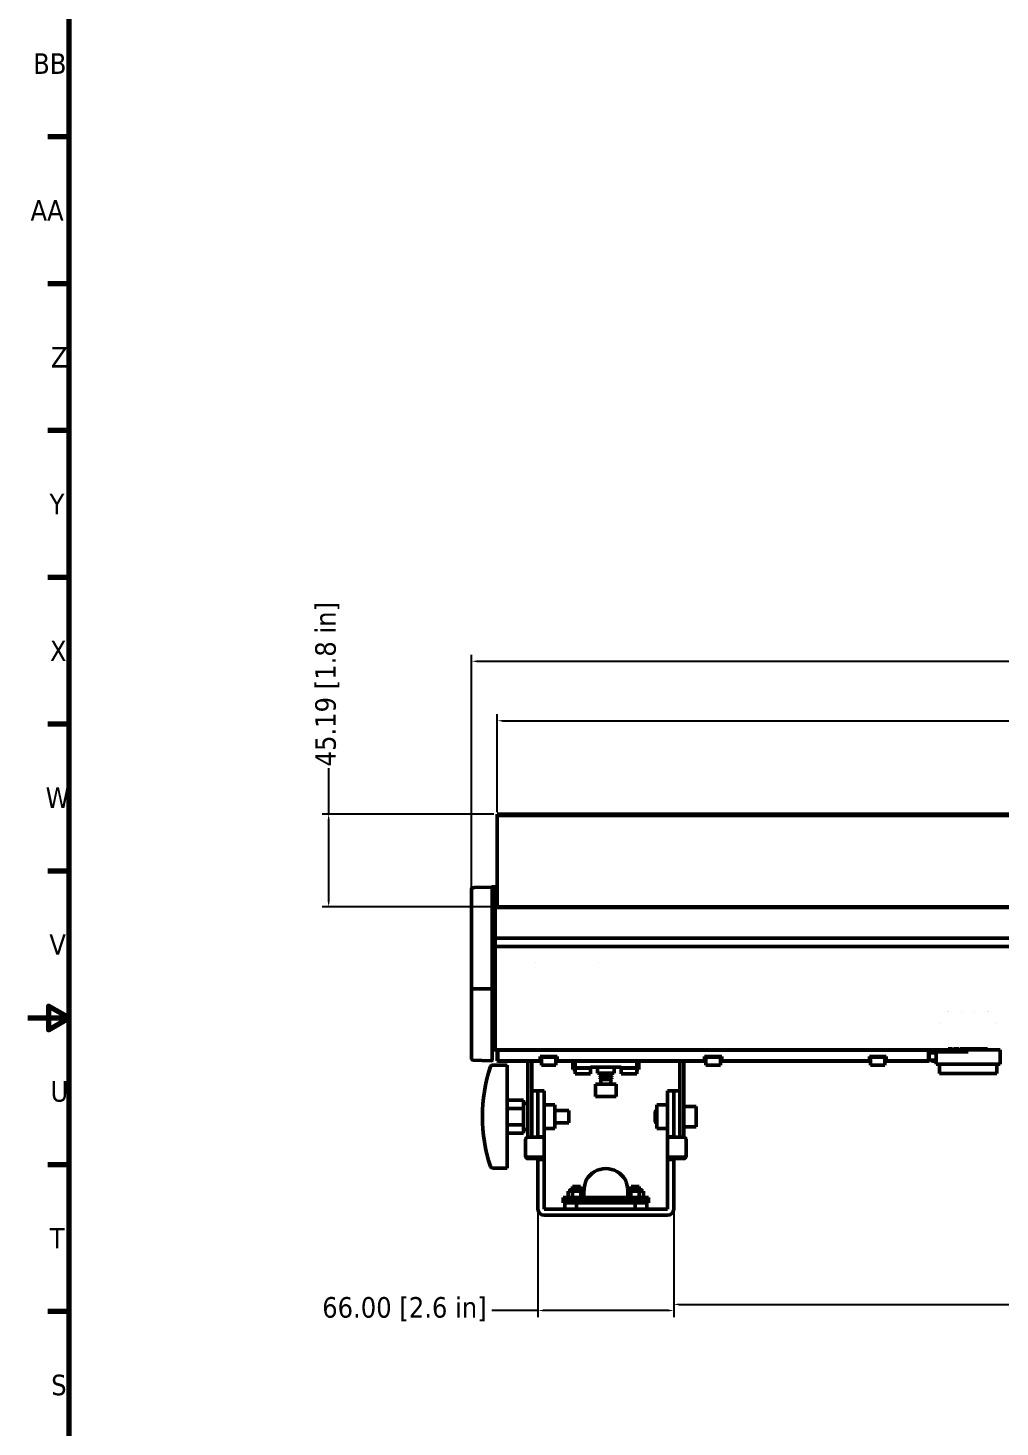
# Model space of a CAD drawing. Header units: millimetres. Extents: x 0 to 3000, y 0 to 3000.
# Drawn here: x 0 to 473, y 1301 to 1982 of the extents above; entities that cross this region are included whole.
import ezdxf

# ---------------------------------------------------------------- set-up
doc = ezdxf.new("R2010")
doc.units = ezdxf.units.MM
for name, color, linetype, lineweight in [('Border (ANSI)', 7, 'Continuous', 70), ('Dimension (ANSI)', 7, 'Continuous', 25), ('Visible (ANSI)', 7, 'Continuous', 50)]:
    doc.layers.add(name, color=color, linetype=linetype, lineweight=lineweight)
doc.styles.add('Note Text (ANSI)', font='tahoma.ttf')
doc.dimstyles.new('Default - mm (ANSI)', dxfattribs={"dimtxt": 10, "dimasz": 2.5, "dimexe": 3.175, "dimexo": 1.6002, "dimgap": 0.8, "dimtad": 0, "dimtoh": 1, "dimrnd": 1e-08, "dimzin": 4, "dimdsep": 46, "dimtxsty": 'Note Text (ANSI)', "dimcen": 0.09, "dimdle": 10, "dimclrd": 256, "dimclre": 256, "dimclrt": 256, "dimadec": 1, "dimazin": 1, "dimtfac": 0.3048, "dimtofl": 0, "dimtmove": 0, "dimatfit": 3, "dimfxl": 1, "dimtolj": 1, "dimtzin": 4, "dimlwd": -1, "dimlwe": -1, "dimarcsym": 0})

# ---------------------------------------------------------------- blocks, each defined once
blk = doc.blocks.new('Borders Default Border')
at = {"layer": 'Border (ANSI)'}
for p, q in [((20, 1928.57), (9.6, 1928.57)), ((20, 1857.14), (9.6, 1857.14)), ((20, 1785.71), (9.6, 1785.71)), ((20, 1714.29), (9.6, 1714.29)), ((20, 1642.86), (9.6, 1642.86)), ((20, 1571.43), (9.6, 1571.43)), ((20, 1428.57), (9.6, 1428.57)), ((20, 1357.14), (9.6, 1357.14))]:
    blk.add_line(p, q, dxfattribs=at)
at = {"layer": 'Border (ANSI)', "flags": 128}
for points in [[(20, 20), (20, 2980), (2980, 2980), (2980, 20), (20, 20)], [(0, 1500), (20, 1500), (10, 1505.77), (10, 1494.23), (20, 1500)]]:
    blk.add_lwpolyline(points, dxfattribs=at)
at = {"layer": 'Border (ANSI)', "char_height": 10, "attachment_point": 7, "style": 'Note Text (ANSI)'}
for s, insert in [('BB', (2.5, 1959.29)), ('AA', (1.22, 1887.86)), ('Z', (11.15, 1816.43)), ('Y', (10.48, 1745)), ('X', (10.66, 1673.57)), ('W', (8.58, 1602.14)), ('V', (10.38, 1530.71)), ('U', (10.97, 1459.08)), ('T', (10.57, 1387.86)), ('S', (11.28, 1316.25))]:
    blk.add_mtext(s, dxfattribs=dict(at, insert=insert))
blk = doc.blocks.new('*D10')
at = {"layer": 'Defpoints', "color": 0, "transparency": 16777216}
for p in [(1243.24, 1673.51), (215.74, 1555.46), (1243.24, 1547.46)]:
    blk.add_point(p, dxfattribs=at)
at = {"layer": 'Dimension (ANSI)', "transparency": 16777216}
for p, q in [((215.74, 1557.06), (215.74, 1676.68)), ((1243.24, 1549.06), (1243.24, 1676.68)), ((218.24, 1673.51), (677.08, 1673.51)), ((1240.74, 1673.51), (781.89, 1673.51))]:
    blk.add_line(p, q, dxfattribs=at)
for points in [[(218.24, 1673.92), (218.24, 1673.09), (215.74, 1673.51)], [(1240.74, 1673.92), (1240.74, 1673.09), (1243.24, 1673.51)]]:
    blk.add_solid(points, dxfattribs=at)
at = {"layer": 'Dimension (ANSI)', "transparency": 16777216, "insert": (677.88, 1680.05), "char_height": 10, "attachment_point": 1, "style": 'Note Text (ANSI)'}
blk.add_mtext('\\A1;1027.50 [40.5 in]', dxfattribs=at)
blk = doc.blocks.new('*D11')
at = {"layer": 'Defpoints', "color": 0, "transparency": 16777216}
for p in [(248.04, 1406.98), (314.04, 1406.98), (314.04, 1357.65)]:
    blk.add_point(p, dxfattribs=at)
at = {"layer": 'Dimension (ANSI)', "transparency": 16777216}
for p, q in [((248.04, 1405.38), (248.04, 1354.48)), ((314.04, 1405.38), (314.04, 1354.48)), ((248.04, 1357.65), (225.52, 1357.65)), ((311.54, 1357.65), (250.54, 1357.65))]:
    blk.add_line(p, q, dxfattribs=at)
for points in [[(250.54, 1358.07), (250.54, 1357.24), (248.04, 1357.65)], [(311.54, 1358.07), (311.54, 1357.24), (314.04, 1357.65)]]:
    blk.add_solid(points, dxfattribs=at)
at = {"layer": 'Dimension (ANSI)', "transparency": 16777216, "insert": (143.09, 1364.2), "char_height": 10, "attachment_point": 1, "style": 'Note Text (ANSI)'}
blk.add_mtext('\\A1;66.00 [2.6 in]', dxfattribs=at)
blk = doc.blocks.new('*D12')
at = {"layer": 'Defpoints', "color": 0, "transparency": 16777216}
for p in [(314.04, 1414.13), (1129.24, 1407.48), (1129.24, 1360.64)]:
    blk.add_point(p, dxfattribs=at)
at = {"layer": 'Dimension (ANSI)', "transparency": 16777216}
for p, q in [((314.04, 1412.53), (314.04, 1357.47)), ((1129.24, 1405.88), (1129.24, 1357.47)), ((316.54, 1360.64), (672.47, 1360.64)), ((1126.74, 1360.64), (770.8, 1360.64))]:
    blk.add_line(p, q, dxfattribs=at)
for points in [[(316.54, 1361.06), (316.54, 1360.22), (314.04, 1360.64)], [(1126.74, 1361.06), (1126.74, 1360.22), (1129.24, 1360.64)]]:
    blk.add_solid(points, dxfattribs=at)
at = {"layer": 'Dimension (ANSI)', "transparency": 16777216, "insert": (673.27, 1367.18), "char_height": 10, "attachment_point": 1, "style": 'Note Text (ANSI)'}
blk.add_mtext('\\A1;815.20 [32.1 in]', dxfattribs=at)
blk = doc.blocks.new('*D13')
at = {"layer": 'Defpoints', "color": 0, "transparency": 16777216}
for p in [(1226.24, 1644.56), (228.24, 1598.56), (1226.24, 1598.56)]:
    blk.add_point(p, dxfattribs=at)
at = {"layer": 'Dimension (ANSI)', "transparency": 16777216}
for p, q in [((228.24, 1600.16), (228.24, 1647.73)), ((1226.24, 1600.16), (1226.24, 1647.73)), ((230.74, 1644.56), (678.05, 1644.56)), ((1223.74, 1644.56), (776.42, 1644.56))]:
    blk.add_line(p, q, dxfattribs=at)
for points in [[(230.74, 1644.97), (230.74, 1644.14), (228.24, 1644.56)], [(1223.74, 1644.97), (1223.74, 1644.14), (1226.24, 1644.56)]]:
    blk.add_solid(points, dxfattribs=at)
at = {"layer": 'Dimension (ANSI)', "transparency": 16777216, "insert": (678.85, 1651.1), "char_height": 10, "attachment_point": 1, "style": 'Note Text (ANSI)'}
blk.add_mtext('\\A1;998.00 [39.3 in]', dxfattribs=at)
blk = doc.blocks.new('*D18')
at = {"layer": 'Defpoints', "color": 0, "transparency": 16777216}
for p in [(228.24, 1599.2), (146.24, 1554), (228.24, 1554)]:
    blk.add_point(p, dxfattribs=at)
at = {"layer": 'Dimension (ANSI)', "transparency": 16777216}
for p, q in [((146.24, 1599.2), (146.24, 1621.56)), ((226.64, 1599.2), (143.06, 1599.2)), ((146.24, 1556.5), (146.24, 1596.7)), ((226.64, 1554), (143.06, 1554))]:
    blk.add_line(p, q, dxfattribs=at)
for points in [[(145.82, 1596.7), (146.65, 1596.7), (146.24, 1599.2)], [(145.82, 1556.5), (146.65, 1556.5), (146.24, 1554)]]:
    blk.add_solid(points, dxfattribs=at)
at = {"layer": 'Dimension (ANSI)', "transparency": 16777216, "insert": (139.69, 1622.36), "char_height": 10, "attachment_point": 1, "rotation": 90, "style": 'Note Text (ANSI)'}
blk.add_mtext('\\A1;45.19 [1.8 in]', dxfattribs=at)

msp = doc.modelspace()

# ---------------------------------------------------------------- linework, layer by layer
at = {"layer": 'Visible (ANSI)'}
for p, q in [((228.2356, 1598.5566), (228.2356, 1599.1955)), ((228.2356, 1599.1955), (1226.2356, 1599.1955)), ((228.2356, 1555.2302), (228.2356, 1598.5566)), ((1226.2356, 1598.5566), (228.2356, 1598.5566)), ((216.9811, 1563.3738), (225.2181, 1563.6614)), ((225.7356, 1563.564), (225.7356, 1563.8454)), ((227.2356, 1563.8454), (225.7356, 1563.8454)), ((225.7356, 1561.7114), (225.7356, 1563.564)), ((225.7356, 1553.7895), (225.7356, 1561.7114)), ((227.2356, 1563.8454), (227.2356, 1563.6112)), ((228.2356, 1563.7281), (227.2356, 1563.7281)), ((227.2356, 1563.592), (227.2356, 1563.6112)), ((227.2356, 1563.5123), (227.2356, 1563.592)), ((227.2356, 1563.5123), (227.2356, 1561.7114)), ((227.2356, 1561.7114), (227.2356, 1553.7895)), ((215.7356, 1555.4566), (215.7356, 1557.6933)), ((215.7356, 1514.2707), (215.7356, 1555.4566)), ((225.7356, 1498.4795), (225.7356, 1553.7895)), ((228.2356, 1556.8052), (227.2356, 1556.8052)), ((227.2356, 1553.805), (1227.2356, 1553.805)), ((227.2356, 1553.7895), (227.2356, 1498.4795)), ((228.2356, 1554.005), (228.2356, 1555.2302)), ((228.2356, 1554.005), (228.2356, 1553.8049)), ((1226.2356, 1554.005), (228.2356, 1554.005)), ((1227.2356, 1538.7827), (227.2356, 1538.7827)), ((1227.2356, 1534.7255), (227.2356, 1534.7255)), ((247.0401, 1527.1701), (247.0401, 1527.1702)), ((277.4311, 1527.1702), (277.4311, 1527.1702)), ((215.7356, 1514.2707), (215.7356, 1498.3005)), ((216.2181, 1514.21), (225.2181, 1514.1717)), ((215.7356, 1498.3005), (215.7356, 1494.8995)), ((225.7356, 1498.4795), (225.7356, 1498.1395)), ((225.7356, 1498.1395), (225.7356, 1494.8895)), ((227.2356, 1498.1395), (227.2356, 1498.4795)), ((227.2356, 1494.8895), (227.2356, 1498.1395)), ((227.7356, 1502.9664), (227.7356, 1502.9664)), ((447.393, 1502.9664), (447.393, 1502.9664)), ((447.893, 1502.9664), (447.893, 1502.9664)), ((454.0856, 1502.9664), (454.0856, 1502.9664)), ((460.3856, 1502.9664), (460.3856, 1502.9664)), ((466.5782, 1502.9664), (466.5782, 1502.9664)), ((467.0782, 1502.9664), (467.0782, 1502.9664)), ((215.7356, 1485.369), (215.7356, 1494.8995)), ((225.7356, 1494.6195), (225.7356, 1494.8895)), ((225.7356, 1491.2995), (225.7356, 1494.6195)), ((225.7356, 1491.0095), (225.7356, 1491.2995)), ((225.7356, 1491.0095), (225.7356, 1487.6895)), ((227.2356, 1494.8895), (227.2356, 1494.6195)), ((227.2356, 1494.6195), (227.2356, 1491.2995)), ((227.2356, 1491.2995), (227.2356, 1491.0095)), ((227.2356, 1487.7064), (227.2356, 1491.0095)), ((443.2356, 1497.3624), (443.2356, 1497.3623)), ((471.2356, 1497.3624), (471.2356, 1497.3623)), ((225.7356, 1487.6895), (225.7356, 1485.4795)), ((225.7356, 1484.6033), (225.7356, 1485.4795)), ((225.7356, 1484.6033), (225.7356, 1480.4778)), ((227.2356, 1484.4795), (225.7356, 1484.4795)), ((227.2356, 1487.6915), (227.2356, 1487.7064)), ((227.2356, 1487.6915), (227.2356, 1485.4795)), ((227.2356, 1484.8639), (227.2356, 1485.4795)), ((227.2356, 1484.8639), (227.2356, 1484.4795)), ((441.7356, 1484.4795), (227.2356, 1484.4795)), ((228.3356, 1484.3795), (228.2356, 1484.2795)), ((228.2356, 1484.2795), (228.2356, 1479.1795)), ((228.3356, 1484.3795), (228.4356, 1484.4795)), ((228.4356, 1484.2795), (228.3356, 1484.3795)), ((438.0356, 1484.2795), (228.4356, 1484.2795)), ((228.4356, 1484.2795), (228.4356, 1479.1795)), ((438.1356, 1484.3795), (438.0356, 1484.4795)), ((438.1356, 1484.3795), (438.0356, 1484.2795)), ((438.0356, 1479.1795), (438.0356, 1484.2795)), ((438.2356, 1484.2795), (438.1356, 1484.3795)), ((438.2356, 1479.1795), (438.2356, 1484.2795)), ((457.2356, 1484.4795), (441.7356, 1484.4795)), ((441.7356, 1483.4795), (441.7356, 1484.4795)), ((447.6339, 1484.9795), (447.5714, 1484.9795)), ((447.5714, 1484.9795), (447.5714, 1484.4795)), ((447.8214, 1484.9795), (447.6339, 1484.9795)), ((447.6339, 1484.9795), (447.6339, 1484.4795)), ((448.0714, 1484.9795), (447.8214, 1484.9795)), ((447.8214, 1484.9795), (447.8214, 1484.4795)), ((448.5089, 1484.9795), (448.0714, 1484.9795)), ((448.0714, 1484.9795), (448.0714, 1484.4795)), ((448.8839, 1484.9795), (448.5089, 1484.9795)), ((448.5089, 1484.9795), (448.5089, 1484.4795)), ((449.0714, 1484.9795), (448.8839, 1484.9795)), ((448.8839, 1484.9795), (448.8839, 1484.4795)), ((449.2589, 1484.9795), (449.0714, 1484.9795)), ((449.0714, 1484.9795), (449.0714, 1484.4795)), ((449.3839, 1484.9795), (449.2589, 1484.9795)), ((449.2589, 1484.9795), (449.2589, 1484.4795)), ((449.5089, 1484.9795), (449.3839, 1484.9795)), ((449.3839, 1484.9795), (449.3839, 1484.4795)), ((449.5714, 1484.9795), (449.5089, 1484.9795)), ((449.5089, 1484.9795), (449.5089, 1484.4795)), ((449.5714, 1484.9795), (449.5714, 1484.4795)), ((450.0714, 1484.9795), (450.0714, 1484.4795)), ((450.3839, 1484.9795), (450.0714, 1484.9795)), ((450.4231, 1484.9795), (450.3839, 1484.9795)), ((450.3839, 1484.9795), (450.3839, 1484.4795)), ((450.6106, 1484.9795), (450.4231, 1484.9795)), ((450.4231, 1484.9795), (450.4231, 1484.4795)), ((450.8606, 1484.9795), (450.6106, 1484.9795)), ((450.6106, 1484.9795), (450.6106, 1484.4795)), ((450.8839, 1484.9795), (450.8606, 1484.9795)), ((450.8606, 1484.9795), (450.8606, 1484.4795)), ((450.9464, 1484.9795), (450.8839, 1484.9795)), ((450.8839, 1484.9795), (450.8839, 1484.4795)), ((451.0089, 1484.9795), (450.9464, 1484.9795)), ((450.9464, 1484.9795), (450.9464, 1484.4795)), ((451.1339, 1484.9795), (451.0089, 1484.9795)), ((451.0089, 1484.9795), (451.0089, 1484.4795)), ((451.3214, 1484.9795), (451.1339, 1484.9795)), ((451.1339, 1484.9795), (451.1339, 1484.4795)), ((451.5089, 1484.9795), (451.3214, 1484.9795)), ((451.3214, 1484.9795), (451.3214, 1484.4795)), ((451.7589, 1484.9795), (451.5089, 1484.9795)), ((451.5089, 1484.9795), (451.5089, 1484.4795)), ((452.0089, 1484.9795), (451.7589, 1484.9795)), ((451.7589, 1484.9795), (451.7589, 1484.4795)), ((452.1964, 1484.9795), (452.0089, 1484.9795)), ((452.0089, 1484.9795), (452.0089, 1484.4795)), ((452.3214, 1484.9795), (452.1964, 1484.9795)), ((452.1964, 1484.9795), (452.1964, 1484.4795)), ((452.6339, 1484.9795), (452.3214, 1484.9795)), ((452.3214, 1484.9795), (452.3214, 1484.4795)), ((452.6731, 1484.9795), (452.6339, 1484.9795)), ((452.6339, 1484.9795), (452.6339, 1484.4795)), ((452.6731, 1484.9795), (452.6731, 1484.4795)), ((453.1964, 1484.9795), (453.1339, 1484.9795)), ((453.1339, 1484.9795), (453.1339, 1484.4795)), ((453.2589, 1484.9795), (453.1964, 1484.9795)), ((453.1964, 1484.9795), (453.1964, 1484.4795)), ((453.3839, 1484.9795), (453.2589, 1484.9795)), ((453.2589, 1484.9795), (453.2589, 1484.4795)), ((453.5089, 1484.9795), (453.3839, 1484.9795)), ((453.3839, 1484.9795), (453.3839, 1484.4795)), ((453.6339, 1484.9795), (453.5089, 1484.9795)), ((453.5089, 1484.9795), (453.5089, 1484.4795)), ((453.8839, 1484.9795), (453.6339, 1484.9795)), ((453.6339, 1484.9795), (453.6339, 1484.4795)), ((454.3839, 1484.9795), (453.8839, 1484.9795)), ((453.8839, 1484.9795), (453.8839, 1484.4795)), ((454.6339, 1484.9795), (454.3839, 1484.9795)), ((454.3839, 1484.9795), (454.3839, 1484.4795)), ((454.7589, 1484.9795), (454.6339, 1484.9795)), ((454.6339, 1484.9795), (454.6339, 1484.4795)), ((454.8839, 1484.9795), (454.7589, 1484.9795)), ((454.7589, 1484.9795), (454.7589, 1484.4795)), ((455.0089, 1484.9795), (454.8839, 1484.9795)), ((454.8839, 1484.9795), (454.8839, 1484.4795)), ((455.0714, 1484.9795), (455.0089, 1484.9795)), ((455.0089, 1484.9795), (455.0089, 1484.4795)), ((455.1339, 1484.9795), (455.0714, 1484.9795)), ((455.0714, 1484.9795), (455.0714, 1484.4795)), ((455.4231, 1484.9795), (455.1339, 1484.9795)), ((455.1339, 1484.9795), (455.1339, 1484.4795)), ((455.4231, 1484.9795), (455.4231, 1484.4795)), ((455.6339, 1484.9795), (455.4231, 1484.9795)), ((455.9464, 1484.9795), (455.6339, 1484.9795)), ((455.6339, 1484.9795), (455.6339, 1484.4795)), ((456.1339, 1484.9795), (455.9464, 1484.9795)), ((455.9464, 1484.9795), (455.9464, 1484.4795)), ((456.3214, 1484.9795), (456.1339, 1484.9795)), ((456.1339, 1484.9795), (456.1339, 1484.4795)), ((456.4464, 1484.9795), (456.3214, 1484.9795)), ((456.3214, 1484.9795), (456.3214, 1484.4795)), ((456.7589, 1484.9795), (456.4464, 1484.9795)), ((456.4464, 1484.9795), (456.4464, 1484.4795)), ((457.1731, 1484.9795), (456.7589, 1484.9795)), ((456.7589, 1484.9795), (456.7589, 1484.4795)), ((457.2589, 1484.9795), (457.1731, 1484.9795)), ((457.1731, 1484.9795), (457.1731, 1484.4795)), ((457.2356, 1484.4795), (472.7356, 1484.4795)), ((457.9464, 1484.9795), (457.2589, 1484.9795)), ((457.2589, 1484.9795), (457.2589, 1484.4795)), ((458.2589, 1484.9795), (457.9464, 1484.9795)), ((457.9464, 1484.9795), (457.9464, 1484.4795)), ((458.7589, 1484.9795), (458.2589, 1484.9795)), ((458.2589, 1484.9795), (458.2589, 1484.4795)), ((458.9231, 1484.9795), (458.7589, 1484.9795)), ((458.7589, 1484.9795), (458.7589, 1484.4795)), ((458.9231, 1484.9795), (458.9231, 1484.4795)), ((459.0389, 1484.9795), (458.9231, 1484.9795)), ((459.2566, 1484.9795), (459.0389, 1484.9795)), ((459.0389, 1484.9795), (459.0389, 1484.4795)), ((459.2589, 1484.9795), (459.2566, 1484.9795)), ((459.2566, 1484.9795), (459.2566, 1484.4795)), ((459.3214, 1484.9795), (459.2589, 1484.9795)), ((459.2589, 1484.9795), (459.2589, 1484.4795)), ((459.5089, 1484.9795), (459.3214, 1484.9795)), ((459.3214, 1484.9795), (459.3214, 1484.4795)), ((459.8214, 1484.9795), (459.5089, 1484.9795)), ((459.5089, 1484.9795), (459.5089, 1484.4795)), ((460.1964, 1484.9795), (459.8214, 1484.9795)), ((459.8214, 1484.9795), (459.8214, 1484.4795)), ((460.5714, 1484.9795), (460.1964, 1484.9795)), ((460.1964, 1484.9795), (460.1964, 1484.4795)), ((460.7589, 1484.9795), (460.5714, 1484.9795)), ((460.5714, 1484.9795), (460.5714, 1484.4795)), ((460.9464, 1484.9795), (460.7589, 1484.9795)), ((460.7589, 1484.9795), (460.7589, 1484.4795)), ((461.0714, 1484.9795), (460.9464, 1484.9795)), ((460.9464, 1484.9795), (460.9464, 1484.4795)), ((461.1964, 1484.9795), (461.0714, 1484.9795)), ((461.0714, 1484.9795), (461.0714, 1484.4795)), ((461.2589, 1484.9795), (461.1964, 1484.9795)), ((461.1964, 1484.9795), (461.1964, 1484.4795)), ((461.4856, 1484.9795), (461.2589, 1484.9795)), ((461.2589, 1484.9795), (461.2589, 1484.4795)), ((461.7356, 1484.9795), (461.4856, 1484.9795)), ((461.4856, 1484.9795), (461.4856, 1484.4795)), ((461.7589, 1484.9795), (461.7356, 1484.9795)), ((461.7356, 1484.9795), (461.7356, 1484.4795)), ((461.8214, 1484.9795), (461.7589, 1484.9795)), ((461.7589, 1484.9795), (461.7589, 1484.4795)), ((462.0089, 1484.9795), (461.8214, 1484.9795)), ((461.8214, 1484.9795), (461.8214, 1484.4795)), ((462.3214, 1484.9795), (462.0089, 1484.9795)), ((462.0089, 1484.9795), (462.0089, 1484.4795)), ((462.6964, 1484.9795), (462.3214, 1484.9795)), ((462.3214, 1484.9795), (462.3214, 1484.4795)), ((463.0714, 1484.9795), (462.6964, 1484.9795)), ((462.6964, 1484.9795), (462.6964, 1484.4795)), ((463.2589, 1484.9795), (463.0714, 1484.9795)), ((463.0714, 1484.9795), (463.0714, 1484.4795)), ((463.4464, 1484.9795), (463.2589, 1484.9795)), ((463.2589, 1484.9795), (463.2589, 1484.4795)), ((463.5714, 1484.9795), (463.4464, 1484.9795)), ((463.4464, 1484.9795), (463.4464, 1484.4795)), ((463.6964, 1484.9795), (463.5714, 1484.9795)), ((463.5714, 1484.9795), (463.5714, 1484.4795)), ((463.7589, 1484.9795), (463.6964, 1484.9795)), ((463.6964, 1484.9795), (463.6964, 1484.4795)), ((464.2589, 1484.9795), (463.7589, 1484.9795)), ((463.7589, 1484.9795), (463.7589, 1484.4795)), ((464.3839, 1484.9795), (464.2589, 1484.9795)), ((464.2589, 1484.9795), (464.2589, 1484.4795)), ((464.4464, 1484.9795), (464.3839, 1484.9795)), ((464.3839, 1484.9795), (464.3839, 1484.4795)), ((464.4464, 1484.9795), (464.4464, 1484.4795)), ((464.5089, 1484.9795), (464.4464, 1484.9795)), ((464.6964, 1484.9795), (464.5089, 1484.9795)), ((464.5089, 1484.9795), (464.5089, 1484.4795)), ((464.9464, 1484.9795), (464.6964, 1484.9795)), ((464.6964, 1484.9795), (464.6964, 1484.4795)), ((465.2589, 1484.9795), (464.9464, 1484.9795)), ((464.9464, 1484.9795), (464.9464, 1484.4795)), ((465.5714, 1484.9795), (465.2589, 1484.9795)), ((465.2589, 1484.9795), (465.2589, 1484.4795)), ((465.8214, 1484.9795), (465.5714, 1484.9795)), ((465.5714, 1484.9795), (465.5714, 1484.4795)), ((466.0714, 1484.9795), (465.8214, 1484.9795)), ((465.8214, 1484.9795), (465.8214, 1484.4795)), ((466.3214, 1484.9795), (466.0714, 1484.9795)), ((466.0714, 1484.9795), (466.0714, 1484.4795)), ((466.3839, 1484.9795), (466.3214, 1484.9795)), ((466.3214, 1484.9795), (466.3214, 1484.4795)), ((466.5714, 1484.9795), (466.3839, 1484.9795)), ((466.3839, 1484.9795), (466.3839, 1484.4795)), ((466.5714, 1484.9795), (466.5714, 1484.4795)), ((472.7356, 1477.4795), (472.7356, 1484.4795)), ((216.2181, 1479.5119), (225.2181, 1479.1976)), ((225.8741, 1476.9795), (233.0356, 1476.9795)), ((228.3356, 1479.0795), (228.2356, 1479.1795)), ((228.4356, 1479.1795), (228.3356, 1479.0795)), ((228.3356, 1479.0795), (228.4356, 1478.9795)), ((228.4356, 1479.1795), (249.0356, 1479.1795)), ((228.4356, 1478.9795), (249.0356, 1478.9795)), ((233.0356, 1476.9794), (233.0356, 1476.9795)), ((233.0356, 1476.9794), (233.0356, 1474.0654)), ((243.0356, 1476.7295), (243.0356, 1478.9795)), ((245.0356, 1476.7295), (245.0356, 1478.9795)), ((249.0356, 1481.1795), (249.0356, 1479.1795)), ((257.4356, 1481.1795), (249.0356, 1481.1795)), ((249.0356, 1481.1795), (249.2356, 1480.9795)), ((249.1356, 1479.0795), (249.0356, 1479.1795)), ((249.0356, 1478.9795), (249.1356, 1479.0795)), ((249.0356, 1478.9795), (249.7356, 1478.9795)), ((249.1356, 1479.0795), (249.2356, 1479.1795)), ((249.2356, 1480.9795), (249.2356, 1479.1795)), ((257.2356, 1480.9795), (249.2356, 1480.9795)), ((249.2356, 1479.1795), (249.7356, 1479.1795)), ((249.7356, 1480.9795), (249.7356, 1476.9795)), ((256.7356, 1476.9795), (249.7356, 1476.9795)), ((256.7356, 1480.9795), (256.7356, 1476.9795)), ((256.7356, 1479.1795), (257.2356, 1479.1795)), ((256.7356, 1478.9795), (257.4356, 1478.9795)), ((257.4356, 1481.1795), (257.2356, 1480.9795)), ((257.2356, 1479.1795), (257.2356, 1480.9795)), ((257.3356, 1479.0795), (257.2356, 1479.1795)), ((257.4356, 1479.1795), (257.3356, 1479.0795)), ((257.3356, 1479.0795), (257.4356, 1478.9795)), ((257.4356, 1479.1795), (257.4356, 1481.1795)), ((257.4356, 1479.1795), (329.0356, 1479.1795)), ((257.4356, 1478.9795), (329.0356, 1478.9795)), ((265.0356, 1476.9795), (265.0356, 1478.9795)), ((265.0356, 1474.9795), (265.0356, 1476.9795)), ((266.0356, 1475.656), (266.0356, 1478.9795)), ((296.0356, 1475.656), (296.0356, 1478.9795)), ((297.0356, 1476.9795), (297.0356, 1478.9795)), ((297.0356, 1476.9795), (297.0356, 1474.9795)), ((317.0356, 1476.7295), (317.0356, 1478.9795)), ((319.0356, 1476.7295), (319.0356, 1478.9795)), ((329.0356, 1481.1795), (329.0356, 1479.1795)), ((337.4356, 1481.1795), (329.0356, 1481.1795)), ((329.0356, 1481.1795), (329.2356, 1480.9795)), ((329.1356, 1479.0795), (329.0356, 1479.1795)), ((329.0356, 1478.9795), (329.1356, 1479.0795)), ((329.0356, 1478.9795), (329.7356, 1478.9795)), ((329.1356, 1479.0795), (329.2356, 1479.1795)), ((329.2356, 1480.9795), (329.2356, 1479.1795)), ((337.2356, 1480.9795), (329.2356, 1480.9795)), ((329.2356, 1479.1795), (329.7356, 1479.1795)), ((329.7356, 1480.9795), (329.7356, 1476.9795)), ((336.7356, 1476.9795), (329.7356, 1476.9795)), ((336.7356, 1480.9795), (336.7356, 1476.9795)), ((336.7356, 1479.1795), (337.2356, 1479.1795)), ((336.7356, 1478.9795), (337.4356, 1478.9795)), ((337.4356, 1481.1795), (337.2356, 1480.9795)), ((337.2356, 1479.1795), (337.2356, 1480.9795)), ((337.3356, 1479.0795), (337.2356, 1479.1795)), ((337.4356, 1479.1795), (337.3356, 1479.0795)), ((337.3356, 1479.0795), (337.4356, 1478.9795)), ((337.4356, 1479.1795), (337.4356, 1481.1795)), ((337.4356, 1479.1795), (409.2356, 1479.1795)), ((337.4356, 1478.9795), (409.0356, 1478.9795)), ((409.0356, 1478.9795), (409.2356, 1479.1795)), ((409.0356, 1478.9795), (409.7356, 1478.9795)), ((409.2356, 1481.1795), (409.2356, 1479.1795)), ((417.4356, 1481.1795), (409.2356, 1481.1795)), ((417.2356, 1480.9795), (409.2356, 1480.9795)), ((409.2356, 1479.1795), (409.7356, 1479.1795)), ((409.7356, 1480.9795), (409.7356, 1476.9795)), ((416.7356, 1476.9795), (409.7356, 1476.9795)), ((416.7356, 1480.9795), (416.7356, 1476.9795)), ((416.7356, 1479.1795), (417.2356, 1479.1795)), ((416.7356, 1478.9795), (417.4356, 1478.9795)), ((417.4356, 1481.1795), (417.2356, 1480.9795)), ((417.2356, 1479.1795), (417.2356, 1480.9795)), ((417.3356, 1479.0795), (417.2356, 1479.1795)), ((417.4356, 1479.1795), (417.3356, 1479.0795)), ((417.3356, 1479.0795), (417.4356, 1478.9795)), ((417.4356, 1479.1795), (417.4356, 1481.1795)), ((417.4356, 1479.1795), (438.0356, 1479.1795)), ((417.4356, 1478.9795), (438.0356, 1478.9795)), ((438.1356, 1479.0795), (438.0356, 1479.1795)), ((438.0356, 1478.9795), (438.1356, 1479.0795)), ((438.1356, 1479.0795), (438.2356, 1479.1795)), ((441.7356, 1482.9795), (438.2356, 1482.9795)), ((441.7356, 1479.4795), (438.7356, 1479.4795)), ((439.4856, 1478.9795), (439.4856, 1479.4795)), ((441.7356, 1478.9795), (439.4856, 1478.9795)), ((457.2356, 1483.4795), (441.7356, 1483.4795)), ((441.7356, 1477.4795), (441.7356, 1483.4795)), ((472.7356, 1477.4795), (441.7356, 1477.4795)), ((443.2356, 1477.4795), (443.2356, 1472.9795)), ((471.2356, 1477.4795), (471.2356, 1472.9795)), ((233.0356, 1468.51), (233.0356, 1474.0654)), ((243.0356, 1475.3178), (243.0356, 1476.7295)), ((243.0356, 1475.3178), (243.0356, 1461.6413)), ((245.0356, 1476.7295), (245.0356, 1475.3178)), ((245.0356, 1461.6413), (245.0356, 1475.3178)), ((266.0356, 1474.9795), (265.0356, 1474.9795)), ((266.0356, 1475.656), (266.0356, 1475.506)), ((273.5356, 1475.656), (266.0356, 1475.656)), ((266.0356, 1475.506), (266.0356, 1473.4795)), ((273.5356, 1475.506), (266.0356, 1475.506)), ((266.0356, 1472.8295), (266.0356, 1473.4795)), ((266.0356, 1472.8295), (273.5356, 1472.8295)), ((273.5356, 1475.9795), (288.5356, 1475.9795)), ((273.5356, 1475.9795), (273.5356, 1475.656)), ((273.5356, 1475.506), (273.5356, 1475.656)), ((273.5356, 1473.4795), (273.5356, 1475.506)), ((273.5356, 1473.4795), (273.5356, 1472.8295)), ((277.0356, 1475.9795), (277.0356, 1473.0795)), ((285.0356, 1473.0795), (277.0356, 1473.0795)), ((278.5731, 1472.8301), (278.0356, 1472.5197)), ((278.0356, 1472.5197), (284.0356, 1472.5197)), ((278.0356, 1472.5197), (278.0356, 1472.3947)), ((284.0356, 1472.3947), (278.0356, 1472.3947)), ((278.5731, 1472.0844), (278.0356, 1472.3947)), ((278.5731, 1471.8301), (278.0356, 1471.5197)), ((278.0356, 1471.5197), (284.0356, 1471.5197)), ((278.0356, 1471.5197), (278.0356, 1471.3947)), ((284.0356, 1471.3947), (278.0356, 1471.3947)), ((278.5731, 1471.0844), (278.0356, 1471.3947)), ((278.5731, 1470.8301), (278.0356, 1470.5197)), ((278.0356, 1470.5197), (284.0356, 1470.5197)), ((278.0356, 1470.5197), (278.0356, 1470.3947)), ((284.0356, 1470.3947), (278.0356, 1470.3947)), ((278.5731, 1470.0844), (278.0356, 1470.3947)), ((278.5731, 1472.8301), (278.5731, 1473.0795)), ((283.4981, 1472.8301), (278.5731, 1472.8301)), ((278.5731, 1472.0844), (283.4981, 1472.0844)), ((278.5731, 1471.8301), (278.5731, 1472.0844)), ((283.4981, 1471.8301), (278.5731, 1471.8301)), ((278.5731, 1471.0844), (283.4981, 1471.0844)), ((278.5731, 1470.8301), (278.5731, 1471.0844)), ((283.4981, 1470.8301), (278.5731, 1470.8301)), ((283.4981, 1472.8301), (283.4981, 1473.0795)), ((283.4981, 1472.8301), (284.0356, 1472.5197)), ((283.4981, 1472.0844), (284.0356, 1472.3947)), ((283.4981, 1471.8301), (283.4981, 1472.0844)), ((283.4981, 1471.8301), (284.0356, 1471.5197)), ((283.4981, 1471.0844), (284.0356, 1471.3947)), ((283.4981, 1470.8301), (283.4981, 1471.0844)), ((283.4981, 1470.8301), (284.0356, 1470.5197)), ((283.4981, 1470.0844), (284.0356, 1470.3947)), ((284.0356, 1472.5197), (284.0356, 1472.3947)), ((284.0356, 1471.5197), (284.0356, 1471.3947)), ((284.0356, 1470.5197), (284.0356, 1470.3947)), ((285.0356, 1475.9795), (285.0356, 1473.0795)), ((288.5356, 1475.9795), (288.5356, 1475.656)), ((288.5356, 1475.656), (288.5356, 1475.506)), ((296.0356, 1475.656), (288.5356, 1475.656)), ((288.5356, 1475.506), (288.5356, 1473.4795)), ((296.0356, 1475.506), (288.5356, 1475.506)), ((288.5356, 1472.8295), (288.5356, 1473.4795)), ((288.5356, 1472.8295), (296.0356, 1472.8295)), ((296.0356, 1475.506), (296.0356, 1475.656)), ((296.0356, 1473.4795), (296.0356, 1475.506)), ((297.0356, 1474.9795), (296.0356, 1474.9795)), ((296.0356, 1473.4795), (296.0356, 1472.8295)), ((317.0356, 1475.3178), (317.0356, 1476.7295)), ((317.0356, 1475.3178), (317.0356, 1461.6413)), ((319.0356, 1476.7295), (319.0356, 1475.3178)), ((319.0356, 1461.6413), (319.0356, 1475.3178)), ((471.2356, 1472.9795), (443.2356, 1472.9795)), ((233.0356, 1456.6427), (233.0356, 1468.51)), ((248.0356, 1464.4795), (245.0356, 1464.4795)), ((248.0356, 1464.4795), (248.0356, 1451.9795)), ((248.0356, 1451.9795), (248.0356, 1464.4795)), ((251.0356, 1464.4795), (248.0356, 1464.4795)), ((251.0356, 1464.4795), (251.0356, 1451.9795)), ((276.0356, 1467.8301), (286.0356, 1467.8301)), ((276.0356, 1461.8301), (276.0356, 1467.8301)), ((278.5731, 1470.0844), (283.4981, 1470.0844)), ((278.5731, 1467.8301), (278.5731, 1470.0844)), ((283.4981, 1467.8301), (283.4981, 1470.0844)), ((286.0356, 1461.8301), (286.0356, 1467.8301)), ((311.0356, 1451.9795), (311.0356, 1464.4795)), ((311.0356, 1464.4795), (314.0356, 1464.4795)), ((314.0356, 1451.9795), (314.0356, 1464.4795)), ((314.0356, 1464.4795), (317.0356, 1464.4795)), ((314.0356, 1464.4795), (314.0356, 1451.9795)), ((241.0356, 1459.9795), (233.0356, 1459.9795)), ((233.0356, 1455.5645), (233.0356, 1456.6427)), ((241.0356, 1455.9795), (241.0356, 1459.9795)), ((241.0356, 1458.3095), (243.0356, 1458.3095)), ((243.0356, 1461.6413), (243.0356, 1460.2295)), ((243.0356, 1451.9795), (243.0356, 1460.2295)), ((245.0356, 1460.2295), (245.0356, 1461.6413)), ((245.0356, 1451.9795), (245.0356, 1460.2295)), ((256.2356, 1457.753), (251.0356, 1457.753)), ((256.2356, 1457.753), (256.2356, 1446.206)), ((286.0356, 1461.8301), (276.0356, 1461.8301)), ((305.8356, 1446.206), (305.8356, 1457.753)), ((311.0356, 1457.753), (305.8356, 1457.753)), ((317.0356, 1461.6413), (317.0356, 1460.2295)), ((317.0356, 1451.9795), (317.0356, 1460.2295)), ((319.0356, 1460.2295), (319.0356, 1461.6413)), ((319.0356, 1451.9795), (319.0356, 1460.2295)), ((325.0356, 1456.9795), (319.0356, 1456.9795)), ((325.0356, 1456.9795), (325.0356, 1446.9795)), ((241.0356, 1455.9795), (233.0356, 1455.9795)), ((233.0356, 1455.5645), (233.0356, 1452.0389)), ((233.0356, 1451.9202), (233.0356, 1452.0389)), ((233.0356, 1451.9202), (233.0356, 1448.3945)), ((241.0356, 1447.9795), (241.0356, 1455.9795)), ((243.0356, 1441.9795), (243.0356, 1451.9795)), ((245.0356, 1451.9795), (245.0356, 1441.9795)), ((245.0356, 1441.9795), (245.0356, 1451.9795)), ((248.0356, 1451.9795), (248.0356, 1443.7775)), ((251.0356, 1451.9795), (251.0356, 1443.7775)), ((256.2356, 1454.9795), (263.0356, 1454.9795)), ((263.0356, 1454.9795), (263.0356, 1448.9795)), ((305.0356, 1454.442), (305.3459, 1454.9795)), ((305.0356, 1449.517), (305.0356, 1454.442)), ((305.3459, 1448.9795), (305.3459, 1454.9795)), ((305.3459, 1454.9795), (305.4709, 1454.9795)), ((305.4709, 1454.9795), (305.4709, 1448.9795)), ((305.7812, 1454.442), (305.4709, 1454.9795)), ((305.7812, 1449.517), (305.7812, 1454.442)), ((305.8356, 1454.442), (305.7812, 1454.442)), ((311.0356, 1443.7775), (311.0356, 1451.9795)), ((314.0356, 1443.7775), (314.0356, 1451.9795)), ((317.0356, 1441.9795), (317.0356, 1451.9795)), ((317.0356, 1451.9795), (317.0356, 1441.9795)), ((319.0356, 1451.9795), (319.0356, 1441.9795)), ((233.0356, 1447.3163), (233.0356, 1448.3945)), ((241.0356, 1447.9795), (233.0356, 1447.9795)), ((233.0356, 1435.449), (233.0356, 1447.3163)), ((241.0356, 1443.9795), (233.0356, 1443.9795)), ((241.0356, 1443.9795), (241.0356, 1447.9795)), ((241.0356, 1445.6495), (243.0356, 1445.6495)), ((248.0356, 1442.8139), (248.0356, 1443.7775)), ((256.2356, 1446.206), (251.0356, 1446.206)), ((251.0356, 1443.7775), (251.0356, 1442.8139)), ((256.2356, 1448.9795), (263.0356, 1448.9795)), ((305.0356, 1449.517), (305.3459, 1448.9795)), ((305.3459, 1448.9795), (305.4709, 1448.9795)), ((305.7812, 1449.517), (305.4709, 1448.9795)), ((305.8356, 1449.517), (305.7812, 1449.517)), ((311.0356, 1446.206), (305.8356, 1446.206)), ((311.0356, 1442.8139), (311.0356, 1443.7775)), ((314.0356, 1443.7775), (314.0356, 1442.8139)), ((325.0356, 1446.9795), (319.0356, 1446.9795)), ((242.0356, 1441.016), (242.0356, 1433.3079)), ((243.0356, 1441.9795), (249.0356, 1441.9795)), ((248.0356, 1442.8139), (248.0356, 1442.1401)), ((251.0356, 1442.1401), (248.0356, 1442.1401)), ((248.0356, 1442.1401), (248.0356, 1441.9795)), ((251.0356, 1442.1401), (251.0356, 1442.8139)), ((251.0356, 1441.4442), (251.0356, 1442.1401)), ((251.0356, 1431.8091), (251.0356, 1441.4442)), ((311.0356, 1442.8139), (311.0356, 1442.1401)), ((311.0356, 1442.1401), (314.0356, 1442.1401)), ((311.0356, 1442.1401), (311.0356, 1441.4442)), ((311.0356, 1441.4442), (311.0356, 1431.8091)), ((313.0356, 1441.9795), (319.0356, 1441.9795)), ((314.0356, 1442.1401), (314.0356, 1442.8139)), ((314.0356, 1441.9795), (314.0356, 1442.1401)), ((320.0356, 1433.3079), (320.0356, 1441.016)), ((233.0356, 1429.8937), (233.0356, 1435.449)), ((233.0356, 1429.8937), (233.0356, 1426.9796)), ((242.0356, 1433.3079), (242.0356, 1432.5049)), ((249.0356, 1432.3443), (243.0356, 1432.3443)), ((243.0356, 1431.5414), (248.0356, 1431.5414)), ((251.0356, 1431.5414), (248.0356, 1431.5414)), ((248.0356, 1431.5414), (248.0356, 1431.1497)), ((248.0356, 1430.4173), (248.0356, 1431.1497)), ((251.0356, 1431.1497), (248.0356, 1431.1497)), ((248.0356, 1430.4173), (248.0356, 1428.0932)), ((251.0356, 1431.5414), (251.0356, 1431.8091)), ((251.0356, 1431.1497), (251.0356, 1431.5414)), ((251.0356, 1431.1497), (251.0356, 1430.4173)), ((251.0356, 1428.0932), (251.0356, 1430.4173)), ((311.0356, 1431.8091), (311.0356, 1431.5414)), ((311.0356, 1431.5414), (314.0356, 1431.5414)), ((311.0356, 1431.5414), (311.0356, 1431.1497)), ((311.0356, 1430.4173), (311.0356, 1431.1497)), ((314.0356, 1431.1497), (311.0356, 1431.1497)), ((311.0356, 1430.4173), (311.0356, 1428.0932)), ((319.0356, 1432.3443), (313.0356, 1432.3443)), ((314.0356, 1431.1497), (314.0356, 1431.5414)), ((319.0356, 1431.5414), (314.0356, 1431.5414)), ((314.0356, 1431.1497), (314.0356, 1430.4173)), ((314.0356, 1428.0932), (314.0356, 1430.4173)), ((320.0356, 1432.5049), (320.0356, 1433.3079)), ((225.8741, 1426.9795), (233.0356, 1426.9795)), ((233.0356, 1426.9795), (233.0356, 1426.9796)), ((248.0356, 1428.0932), (248.0356, 1419.2743)), ((251.0356, 1419.2743), (251.0356, 1428.0932)), ((311.0356, 1428.0932), (311.0356, 1419.2743)), ((314.0356, 1419.2743), (314.0356, 1428.0932)), ((248.0356, 1419.2743), (248.0356, 1414.1335)), ((251.0356, 1414.1335), (251.0356, 1419.2743)), ((264.7556, 1416.6795), (268.8156, 1416.6795)), ((264.7856, 1417.9795), (268.7856, 1417.9795)), ((264.7856, 1417.9795), (264.7856, 1416.6795)), ((268.7856, 1417.9795), (268.7856, 1416.6795)), ((293.2556, 1416.6795), (297.3156, 1416.6795)), ((293.2856, 1417.9795), (297.2856, 1417.9795)), ((293.2856, 1417.9795), (293.2856, 1416.6795)), ((297.2856, 1417.9795), (297.2856, 1416.6795)), ((311.0356, 1419.2743), (311.0356, 1414.1335)), ((314.0356, 1414.1335), (314.0356, 1419.2743)), ((248.0356, 1412.1406), (248.0356, 1414.1335)), ((248.0356, 1412.1406), (248.0356, 1406.9795)), ((251.0356, 1414.1335), (251.0356, 1412.1406)), ((251.0356, 1412.1406), (251.0356, 1406.9795)), ((260.2856, 1412.6795), (273.0356, 1412.6795)), ((260.2856, 1412.6795), (260.2856, 1411.4795)), ((260.2856, 1411.4795), (266.7856, 1411.4795)), ((260.2856, 1411.4795), (260.2856, 1409.9795)), ((263.2546, 1409.9795), (260.2856, 1409.9795)), ((261.0359, 1409.9795), (261.0359, 1406.9795)), ((264.7649, 1415.6795), (262.7441, 1415.6795)), ((262.7441, 1415.6795), (262.7441, 1412.6795)), ((263.2546, 1409.9795), (266.7656, 1409.9795)), ((268.8063, 1415.6795), (264.7649, 1415.6795)), ((264.7649, 1415.6795), (264.7649, 1412.6795)), ((266.7656, 1409.9795), (295.3056, 1409.9795)), ((266.7656, 1409.9795), (266.7656, 1406.9795)), ((266.7856, 1411.4795), (267.0356, 1411.4795)), ((266.7856, 1411.4795), (266.7856, 1409.9795)), ((273.0356, 1411.4795), (267.0356, 1411.4795)), ((268.8063, 1415.6795), (268.8063, 1412.6795)), ((270.3885, 1415.6795), (268.8063, 1415.6795)), ((270.3885, 1415.6795), (270.3885, 1413.1795)), ((273.0356, 1412.6795), (289.0356, 1412.6795)), ((273.0356, 1411.4795), (289.0356, 1411.4795)), ((289.0356, 1412.6795), (301.7856, 1412.6795)), ((295.0356, 1411.4795), (289.0356, 1411.4795)), ((291.6826, 1413.1795), (291.6826, 1415.6795)), ((293.2649, 1415.6795), (291.6826, 1415.6795)), ((297.3063, 1415.6795), (293.2649, 1415.6795)), ((293.2649, 1415.6795), (293.2649, 1412.6795)), ((295.0356, 1411.4795), (295.2856, 1411.4795)), ((295.2856, 1411.4795), (301.7856, 1411.4795)), ((295.2856, 1409.9795), (295.2856, 1411.4795)), ((295.3056, 1409.9795), (298.8166, 1409.9795)), ((295.3056, 1406.9795), (295.3056, 1409.9795)), ((297.3063, 1415.6795), (297.3063, 1412.6795)), ((299.327, 1415.6795), (297.3063, 1415.6795)), ((301.7856, 1409.9795), (298.8166, 1409.9795)), ((299.327, 1415.6795), (299.327, 1412.6795)), ((301.0353, 1409.9795), (301.0353, 1406.9795)), ((301.7856, 1412.6795), (301.7856, 1411.4795)), ((301.7856, 1411.4795), (301.7856, 1409.9795)), ((311.0356, 1412.1406), (311.0356, 1414.1335)), ((311.0356, 1412.1406), (311.0356, 1406.9795)), ((314.0356, 1414.1335), (314.0356, 1412.1406)), ((314.0356, 1412.1406), (314.0356, 1406.9795)), ((311.0356, 1406.9795), (251.0356, 1406.9795)), ((311.0356, 1403.9795), (251.0356, 1403.9795))]:
    msp.add_line(p, q, dxfattribs=at)
for centre, radius, start, end in [((216.2356, 1480.0116), 0.5, 180, 267.9999648), ((225.8741, 1475.9795), 1, 90, 161.8264806), ((225.2356, 1479.6973), 0.5, 267.9993763, 0), ((298.9844, 1451.9795), 77.9488, 161.8264806, 198.1735194), ((225.8741, 1427.9795), 1, 198.1735194, 270), ((281.0356, 1415.6795), 11, 31.0027191, 148.9972809), ((264.7556, 1415.1795), 1.5, 90, 160.5287794), ((268.8156, 1415.1795), 1.5, 19.4712206, 90), ((272.0355, 1421.0878), 0.5, 148.9913594, 154.2125211), ((290.0356, 1421.0878), 0.5, 25.7867274, 31.0078417), ((290.0356, 1421.0878), 0.5, 14.4836748, 14.486394), ((293.2556, 1415.1795), 1.5, 90, 160.5287794), ((297.3156, 1415.1795), 1.5, 19.4712206, 90), ((269.8885, 1413.1795), 0.5, 269.9997119, 0), ((292.1826, 1413.1795), 0.5, 180, 270.0002879), ((251.0356, 1406.9795), 3, 180, 270), ((311.0356, 1406.9795), 3, 270, 0)]:
    msp.add_arc(centre, radius, start, end, dxfattribs=at)
for centre, major_axis, ratio, start_param, end_param in [((243.0356, 1441.016), (-1, 0), 0.96351791, 4.71238898, 6.28318531), ((249.0356, 1441.4442), (2, 0), 0.26764386, 0, 1.57079633), ((313.0356, 1441.4442), (-2, 0), 0.26764386, 4.71238898, 6.28318531), ((319.0356, 1441.016), (1, 0), 0.96351791, 0, 1.57079633), ((243.0356, 1433.3079), (-1, 0), 0.96351791, 0, 1.57079633), ((243.0356, 1432.5049), (-1, 0), 0.96351791, 0, 1.57079633), ((249.0356, 1431.8091), (2, 0), 0.26764386, 0, 1.57079633), ((313.0356, 1431.8091), (-2, 0), 0.26764386, 4.71238898, 6.28318531), ((319.0356, 1433.3079), (1, 0), 0.96351791, 4.71238898, 6.28318531), ((319.0356, 1432.5049), (1, 0), 0.96351791, 4.71238898, 6.28318531)]:
    msp.add_ellipse(centre, major_axis=major_axis, ratio=ratio, start_param=start_param, end_param=end_param, dxfattribs=at)
for points, knots in [([(215.7356, 1562.8475), (215.7356, 1562.9156), (215.7496, 1562.9832), (215.7764, 1563.0454), (215.8032, 1563.1075), (215.8432, 1563.1642), (215.8908, 1563.2096), (215.9385, 1563.255), (215.9939, 1563.2894), (216.0498, 1563.3117), (216.1056, 1563.3341), (216.1616, 1563.3448), (216.2146, 1563.347)], [0, 0, 0, 0, 0.25, 0.25, 0.25, 0.5, 0.5, 0.5, 0.75, 0.75, 0.75, 0.999999985, 0.999999985, 0.999999985, 0.999999985]), ([(215.7356, 1562.8475), (215.7356, 1562.8183), (215.7356, 1562.7668), (215.7356, 1562.6916), (215.7356, 1562.6098), (215.7356, 1562.4999), (215.7356, 1562.3613), (215.7356, 1562.3446), (215.7356, 1562.3274), (215.7356, 1562.3099), (215.7356, 1562.1439), (215.7356, 1561.9409), (215.7356, 1561.7031), (215.7356, 1561.5658), (215.7356, 1561.4169), (215.7356, 1561.2577), (215.7356, 1561.1405), (215.7356, 1561.0175), (215.7356, 1560.8894), (215.7356, 1560.591), (215.7356, 1560.2645), (215.7356, 1559.9182), (215.7356, 1559.8241), (215.7356, 1559.7286), (215.7356, 1559.6318), (215.7356, 1559.3771), (215.7356, 1559.1134), (215.7356, 1558.8432), (215.7356, 1558.4702), (215.7356, 1558.085), (215.7356, 1557.693)], [0, 0, 0, 0, 0.11977336, 0.11977336, 0.11977336, 0.25, 0.25, 0.25, 0.26570706, 0.26570706, 0.26570706, 0.41425086, 0.41425086, 0.41425086, 0.5, 0.5, 0.5, 0.56313334, 0.56313334, 0.56313334, 0.71008488, 0.71008488, 0.71008488, 0.75, 0.75, 0.75, 0.85499872, 0.85499872, 0.85499872, 1, 1, 1, 1]), ([(216.9811, 1563.3738), (216.9436, 1563.3725), (216.9056, 1563.3711), (216.8671, 1563.3698), (216.8248, 1563.3683), (216.7819, 1563.3668), (216.7384, 1563.3653), (216.6555, 1563.3624), (216.5705, 1563.3595), (216.4832, 1563.3564), (216.396, 1563.3534), (216.3064, 1563.3502), (216.2146, 1563.347)], [0, 0, 0, 0, 0.15861572, 0.15861572, 0.15861572, 0.33333333, 0.33333333, 0.33333333, 0.66666667, 0.66666667, 0.66666667, 1, 1, 1, 1]), ([(225.2181, 1563.6614), (225.2239, 1563.6617), (225.2298, 1563.6618), (225.3007, 1563.6618), (225.3651, 1563.649), (225.4856, 1563.5996), (225.5404, 1563.5634), (225.6331, 1563.472), (225.6701, 1563.4176), (225.7216, 1563.2968), (225.7352, 1563.2312), (225.7356, 1563.1639), (225.7356, 1563.1628), (225.7356, 1563.1618)], [-0.0802330293, -0.0802330293, -0.0802330293, -0.0802330293, -0.0784862706, -0.0784862706, -0.0589604978, -0.0589604978, -0.0394309214, -0.0394309214, -0.0198938425, -0.0198938425, 0, 0, 0.0003172842, 0.0003172842, 0.0003172842, 0.0003172842]), ([(215.7356, 1514.2707), (215.7356, 1514.263), (215.748, 1514.2552), (215.772, 1514.248), (215.796, 1514.2407), (215.8315, 1514.234), (215.8759, 1514.2285), (215.9204, 1514.223), (215.9738, 1514.2186), (216.0322, 1514.2152), (216.0907, 1514.2118), (216.1542, 1514.2093), (216.2181, 1514.2095)], [0, 0, 0, 0, 0.25, 0.25, 0.25, 0.5, 0.5, 0.5, 0.75, 0.75, 0.75, 0.999999829, 0.999999829, 0.999999829, 0.999999829]), ([(225.7356, 1514.2325), (225.7356, 1514.2324), (225.7356, 1514.2323), (225.7352, 1514.2241), (225.7216, 1514.2161), (225.6701, 1514.2014), (225.6331, 1514.1948), (225.5404, 1514.1836), (225.4856, 1514.1792), (225.3651, 1514.1732), (225.3007, 1514.1717), (225.2298, 1514.1717), (225.2239, 1514.1717), (225.2181, 1514.1717)], [-0.1572834595, -0.1572834595, -0.1572834595, -0.1572834595, -0.1569665949, -0.1569665949, -0.1370766663, -0.1370766663, -0.1175406639, -0.1175406639, -0.0980105, -0.0980105, -0.0784832975, -0.0784832975, -0.0767363918, -0.0767363918, -0.0767363918, -0.0767363918]), ([(215.7356, 1485.369), (215.7356, 1484.9808), (215.7356, 1484.5923), (215.7356, 1484.2113), (215.7356, 1483.8924), (215.7356, 1483.5787), (215.7356, 1483.2756), (215.7356, 1483.2569), (215.7356, 1483.2382), (215.7356, 1483.2196), (215.7356, 1482.907), (215.7356, 1482.606), (215.7356, 1482.3235), (215.7356, 1482.3204), (215.7356, 1482.3174), (215.7356, 1482.3143), (215.7356, 1482.0251), (215.7356, 1481.7556), (215.7356, 1481.5126), (215.7356, 1481.507), (215.7356, 1481.5015), (215.7356, 1481.496), (215.7356, 1481.2651), (215.7356, 1481.0585), (215.7356, 1480.8796), (215.7356, 1480.8648), (215.7356, 1480.8502), (215.7356, 1480.8358), (215.7356, 1480.6687), (215.7356, 1480.5272), (215.7356, 1480.4119), (215.7356, 1480.3969), (215.7356, 1480.3824), (215.7356, 1480.3684), (215.7356, 1480.2586), (215.7356, 1480.1753), (215.7356, 1480.1171), (215.7356, 1480.0453), (215.7356, 1480.0116), (215.7356, 1480.0116)], [0, 0, 0, 0, 0.136082779, 0.136082779, 0.136082779, 0.25, 0.25, 0.25, 0.257031172, 0.257031172, 0.257031172, 0.375, 0.375, 0.375, 0.376287332, 0.376287332, 0.376287332, 0.497237224, 0.497237224, 0.497237224, 0.5, 0.5, 0.5, 0.615457438, 0.615457438, 0.615457438, 0.625, 0.625, 0.625, 0.735677486, 0.735677486, 0.735677486, 0.75, 0.75, 0.75, 0.86191164, 0.86191164, 0.86191164, 0.999999951, 0.999999951, 0.999999951, 0.999999951]), ([(225.7356, 1479.6973), (225.7356, 1479.6973), (225.7356, 1479.7053), (225.7356, 1479.7209), (225.7356, 1479.7246), (225.7356, 1479.7288), (225.7356, 1479.7333), (225.7356, 1479.7497), (225.7356, 1479.7714), (225.7356, 1479.7981), (225.7356, 1479.8103), (225.7356, 1479.8236), (225.7356, 1479.8379), (225.7356, 1479.8633), (225.7356, 1479.892), (225.7356, 1479.9236), (225.7356, 1479.948), (225.7356, 1479.9742), (225.7356, 1480.0022), (225.7356, 1480.0301), (225.7356, 1480.0596), (225.7356, 1480.0907), (225.7356, 1480.1315), (225.7356, 1480.1749), (225.7356, 1480.2201), (225.7356, 1480.24), (225.7356, 1480.2604), (225.7356, 1480.2811), (225.7356, 1480.343), (225.7356, 1480.4084), (225.7356, 1480.4778)], [0, 0, 0, 0, 0.16173171, 0.16173171, 0.16173171, 0.2, 0.2, 0.2, 0.337062357, 0.337062357, 0.337062357, 0.4, 0.4, 0.4, 0.512844551, 0.512844551, 0.512844551, 0.6, 0.6, 0.6, 0.686560296, 0.686560296, 0.686560296, 0.8, 0.8, 0.8, 0.850091841, 0.850091841, 0.850091841, 0.999999672, 0.999999672, 0.999999672, 0.999999672]), ([(270.3885, 1415.6795), (270.3885, 1416.7336), (270.5228, 1417.8087), (270.8562, 1419.2247), (270.9764, 1419.6431), (271.1832, 1420.273), (271.2683, 1420.5093), (271.3927, 1420.8361), (271.4374, 1420.9489), (271.4993, 1421.1012), (271.5207, 1421.1531), (271.5495, 1421.222), (271.5591, 1421.2449), (271.5688, 1421.2677), (271.5712, 1421.2734), (271.5737, 1421.2793), (271.5743, 1421.2808), (271.575, 1421.2824), (271.5752, 1421.2828), (271.5755, 1421.2835), (271.5755, 1421.2837), (271.5758, 1421.2844), (271.5759, 1421.2846), (271.5764, 1421.2857), (271.5765, 1421.2859), (271.5767, 1421.2864), (271.5768, 1421.2867), (271.5772, 1421.2875), (271.5774, 1421.288), (271.5782, 1421.2898), (271.5788, 1421.2911), (271.5813, 1421.2967), (271.5833, 1421.301), (271.5854, 1421.3053)], [0, 0, 0, 0, 0.316227876, 0.316227876, 0.453598192, 0.453598192, 0.543472361, 0.543472361, 0.598615346, 0.598615346, 0.635148343, 0.635148343, 0.661922697, 0.661922697, 0.675488843, 0.675488843, 0.682212323, 0.682212323, 0.685530397, 0.685530397, 0.687179888, 0.687179888, 0.688055757, 0.688055757, 0.688225287, 0.688225287, 0.688409376, 0.688409376, 0.688617999, 0.688617999, 0.689058576, 0.689058576, 0.690484719, 0.690484719, 0.690484719, 0.690484719]), ([(290.4877, 1421.3014), (290.4891, 1421.2984), (290.4905, 1421.2953), (290.4923, 1421.2913), (290.4927, 1421.2904), (290.4933, 1421.289), (290.4935, 1421.2886), (290.4939, 1421.2878), (290.494, 1421.2874), (290.4944, 1421.2866), (290.4946, 1421.2862), (290.4948, 1421.2856), (290.4949, 1421.2854), (290.4951, 1421.2849), (290.4952, 1421.2847), (290.4954, 1421.2842), (290.4955, 1421.284), (290.4957, 1421.2835), (290.4958, 1421.2833), (290.4963, 1421.2822), (290.4967, 1421.2812), (290.4992, 1421.2754), (290.5025, 1421.2675), (290.5201, 1421.2259), (290.5429, 1421.1716), (290.6033, 1421.0244), (290.6422, 1420.9278), (290.7394, 1420.6779), (290.8006, 1420.5144), (290.9488, 1420.0941), (291.0371, 1419.8233), (291.2427, 1419.1192), (291.3536, 1418.6673), (291.5734, 1417.5158), (291.6552, 1416.7944), (291.6807, 1415.9437), (291.6826, 1415.8116), (291.6826, 1415.6795)], [0, 0, 0, 0, 0.001011766, 0.001011766, 0.001327387, 0.001327387, 0.001480583, 0.001480583, 0.001629195, 0.001629195, 0.001834617, 0.001834617, 0.002038151, 0.002038151, 0.002350546, 0.002350546, 0.003059364, 0.003059364, 0.005182912, 0.005182912, 0.011552819, 0.011552819, 0.030698421, 0.030698421, 0.078699392, 0.078699392, 0.130150244, 0.130150244, 0.197293671, 0.197293671, 0.292303848, 0.292303848, 0.435773059, 0.435773059, 0.651596491, 0.651596491, 0.691213115, 0.691213115, 0.691213115, 0.691213115])]:
    msp.add_open_spline(points, degree=3, knots=knots, dxfattribs=at)
for points in [[(438.7356, 1479.4795), (438.5794, 1479.7418), (438.4128, 1479.9925), (438.2356, 1480.2317)], [(290.4858, 1421.3053), (290.4864, 1421.304), (290.4871, 1421.3027), (290.4877, 1421.3014)]]:
    msp.add_open_spline(points, degree=3, dxfattribs=at)

# ---------------------------------------------------------------- block references
msp.add_blockref('Borders Default Border', (0, 0))

# ---------------------------------------------------------------- dimensions: what is measured, and where the dimension line sits
at = {"layer": 'Dimension (ANSI)'}
for base, p1, p2, angle, override, picture, middle in [((146.2356, 1554.005), (228.2356, 1599.1955), (228.2356, 1554.005), 270, {"dimgap": 0.8, "dimtoh": 0, "dimdec": 2, "dimtol": 0, "dimlim": 0, "dimtp": 0, "dimtm": 0, "dimtdec": 2, "dimatfit": 2}, '*D18', (146.2356, 1663.3277)), ((1243.2356, 1673.5065), (215.7356, 1555.4566), (1243.2356, 1547.4631), 180, {"dimgap": 0.8, "dimtoh": 0, "dimdec": 2, "dimtol": 0, "dimlim": 0, "dimtp": 0, "dimtm": 0, "dimtdec": 2, "dimatfit": 1}, '*D10', (729.4856, 1673.5065)), ((1129.2356, 1360.6406), (314.0356, 1414.1335), (1129.2356, 1407.4795), 180, {"dimgap": 0.8, "dimtoh": 0, "dimdec": 2, "dimtol": 0, "dimlim": 0, "dimtp": 0, "dimtm": 0, "dimtdec": 2, "dimatfit": 1}, '*D12', (721.6356, 1360.6406)), ((314.0356, 1357.6547), (248.0356, 1406.9795), (314.0356, 1406.9795), 180, {"dimgap": 0.8, "dimtoh": 0, "dimdec": 2, "dimtol": 0, "dimlim": 0, "dimtp": 0, "dimtm": 0, "dimtdec": 2, "dimatfit": 2}, '*D11', (183.9034, 1357.6547))]:
    dim = msp.add_linear_dim(base=base, p1=p1, p2=p2, angle=angle, dimstyle='Default - mm (ANSI)', override=override, dxfattribs=at)
    dim.commit()
    dim.dimension.update_dxf_attribs({"geometry": picture, "text_midpoint": middle, "dimtype": 160})
dim = msp.add_linear_dim(base=(1226.2356, 1644.5566), p1=(228.2356, 1598.5566), p2=(1226.2356, 1598.5566), dimstyle='Default - mm (ANSI)', override={"dimgap": 0.8, "dimtoh": 0, "dimdec": 2, "dimtol": 0, "dimlim": 0, "dimtp": 0, "dimtm": 0, "dimtdec": 2, "dimatfit": 1}, dxfattribs=at)
dim.commit()
dim.dimension.update_dxf_attribs({"geometry": '*D13', "text_midpoint": (727.2356, 1644.5566), "dimtype": 160})

doc.saveas('drawing.dxf')
